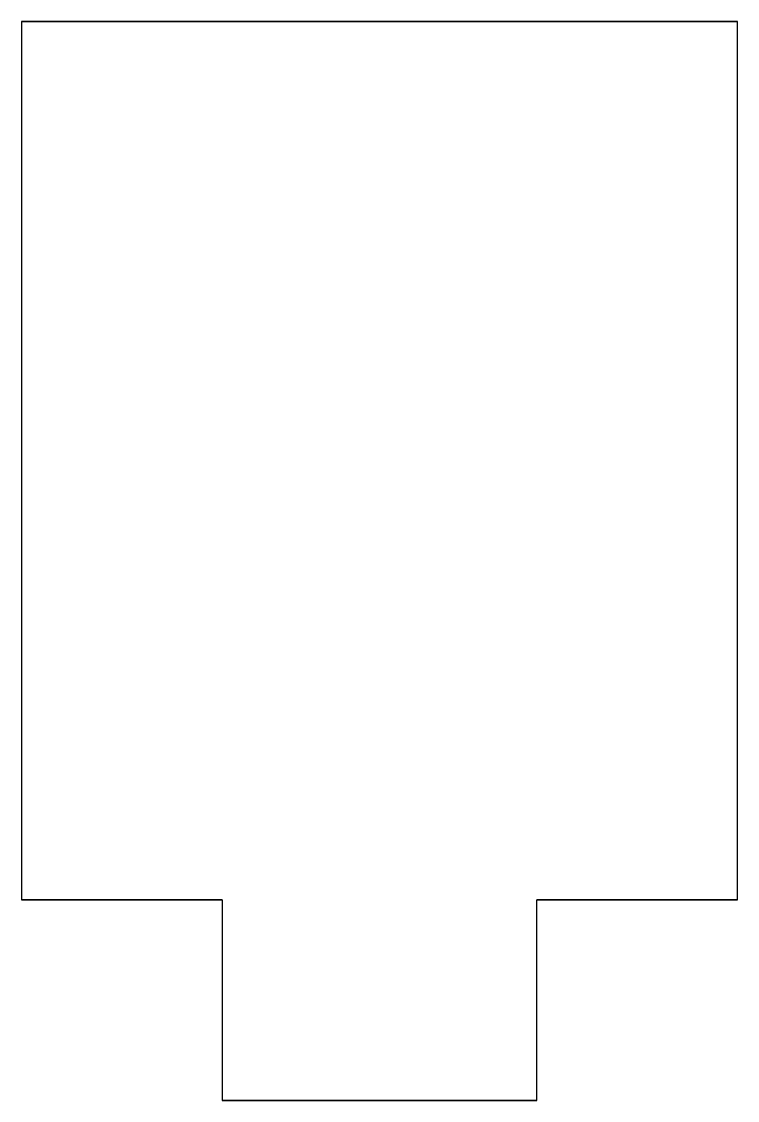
# Model space of a CAD drawing. Header units: millimetres. Extents: x -362.5 to -312.5, y -240.2 to -164.8.
import ezdxf

# ---------------------------------------------------------------- set-up
doc = ezdxf.new("R2010")
doc.units = ezdxf.units.MM
doc.layers.get('0').update_dxf_attribs({"linetype": 'CONTINUOUS'})

msp = doc.modelspace()

# ---------------------------------------------------------------- linework, layer by layer
for p, q in [((-362.493, -164.845), (-312.493, -164.845)), ((-362.493, -164.845), (-362.493, -226.196)), ((-348.493, -226.196), (-362.493, -226.196)), ((-312.493, -226.196), (-326.493, -226.196)), ((-326.493, -240.196), (-348.493, -240.196))]:
    msp.add_line(p, q)
msp.add_lwpolyline([(-362.493, -164.845), (-362.493, -226.196), (-348.493, -226.196), (-348.493, -240.196), (-326.493, -240.196), (-326.493, -226.196), (-312.493, -226.196), (-312.493, -164.845)], close=True)

doc.saveas('drawing.dxf')
